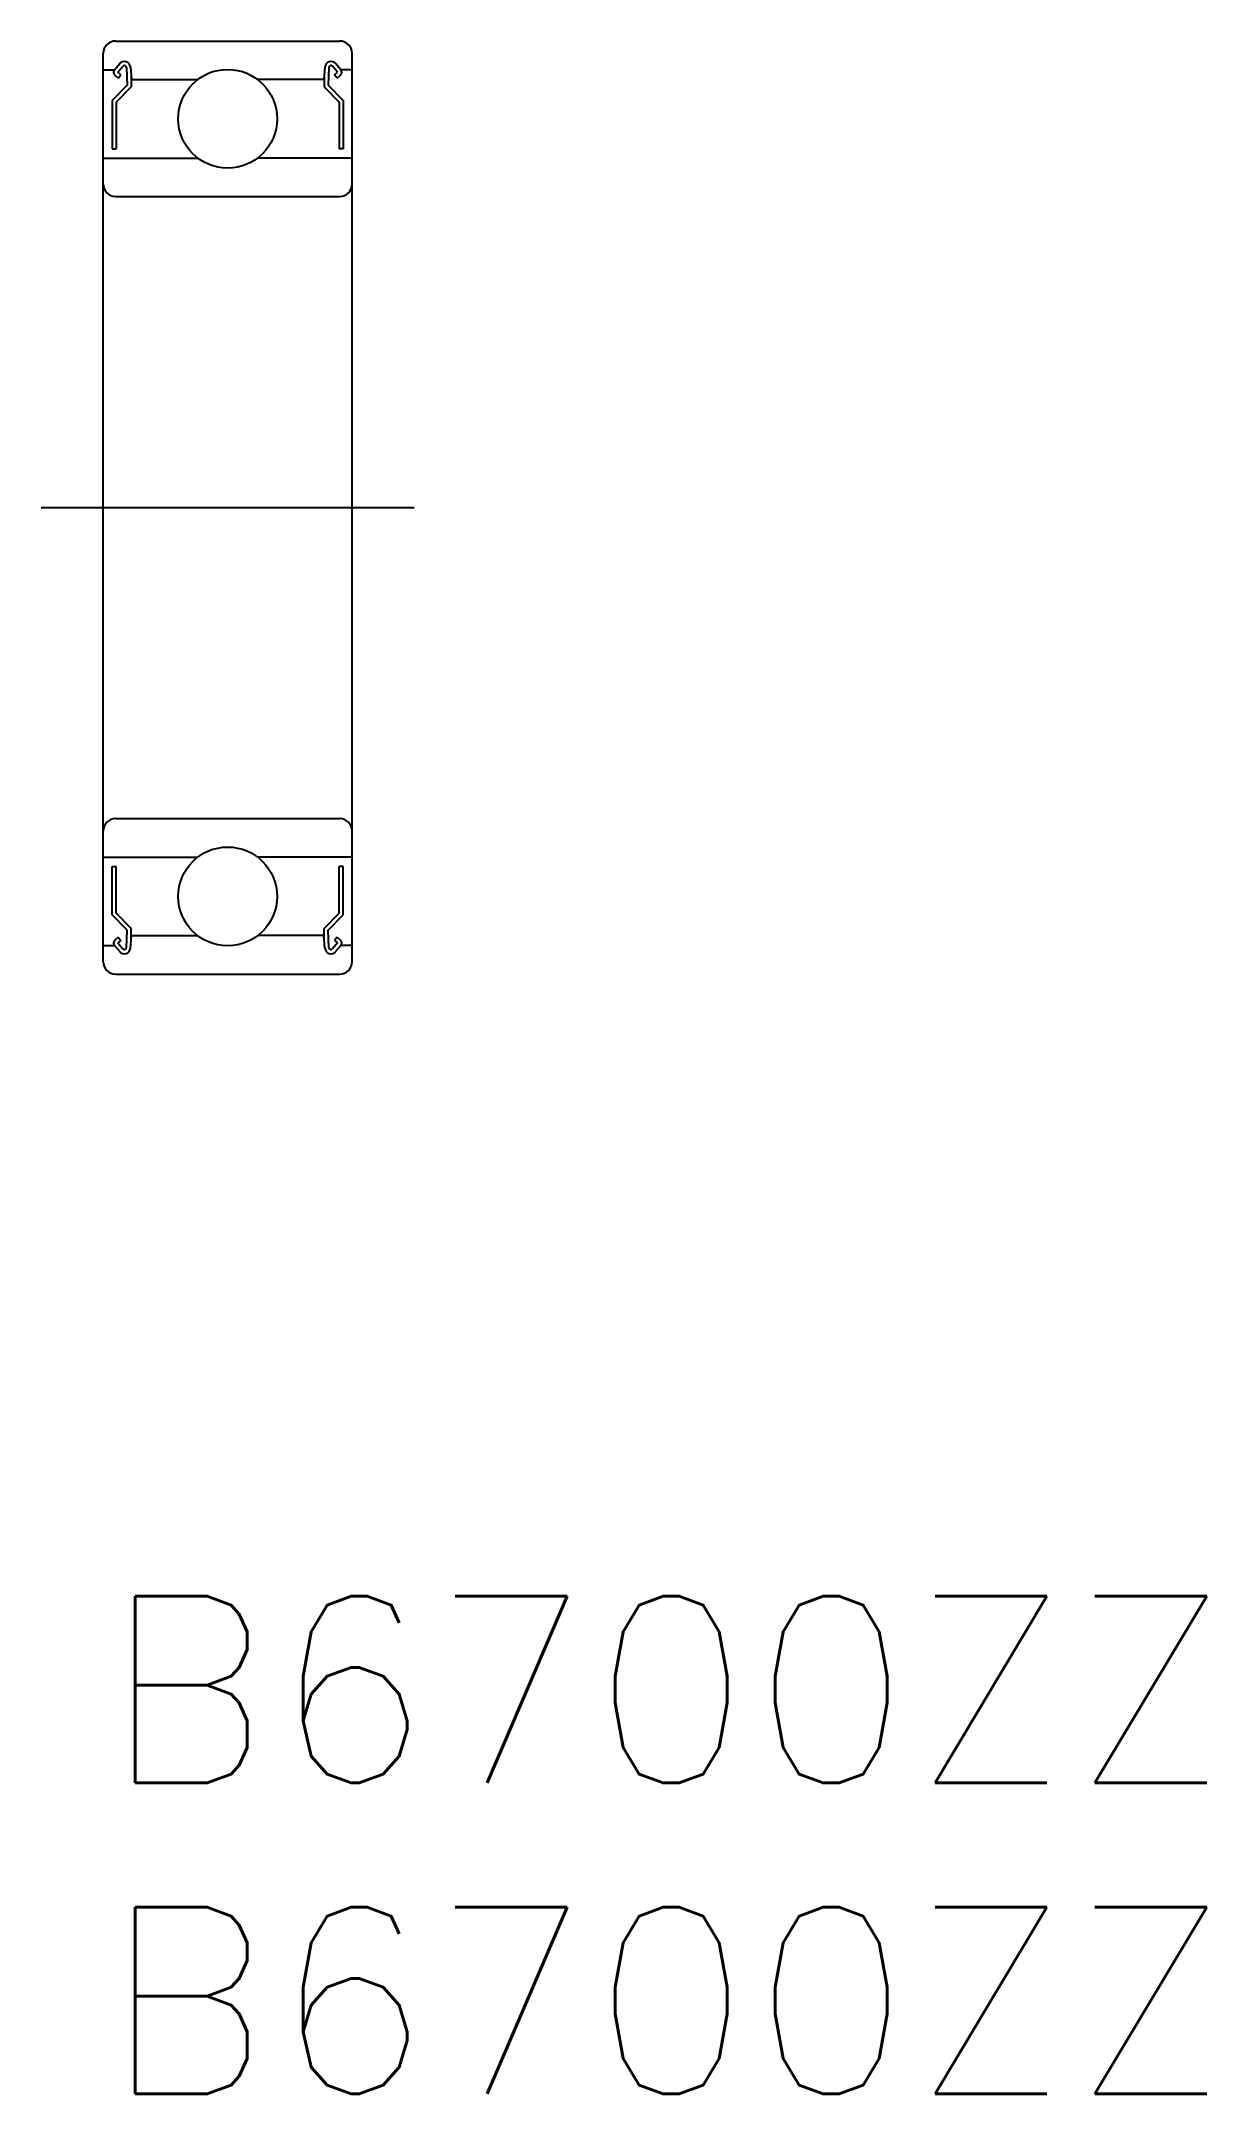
# Model space of a CAD drawing. Extents: x -1 to 17.7, y -8 to 25.
import ezdxf

# ---------------------------------------------------------------- set-up
doc = ezdxf.new("R2010")
doc.units = 0
doc.header["$LTSCALE"] = 0.5
doc.linetypes.add('CENTER', pattern=[50.8, 31.75, -6.35, 6.35, -6.35])
for name, color, linetype in [('MSM_CENTER', 1, 'CENTER'), ('MSM_CONTINUOUS', 7, 'CONTINUOUS'), ('MSM_PART_NUMBER', 7, 'CONTINUOUS')]:
    doc.layers.add(name, color=color, linetype=linetype)
doc.styles.get("Standard").update_dxf_attribs({"font": 'txt.shx', "height": 3, "bigfont": 'bigfont.shx'})

# ---------------------------------------------------------------- blocks, each defined once
blk = doc.blocks.new('*U4')
at = {"layer": 'MSM_PART_NUMBER'}
blk.add_text('B6700ZZ', height=3, dxfattribs=at).set_placement((0, -3))
blk = doc.blocks.new('*U5')
at = {"layer": 'MSM_PART_NUMBER'}
blk.add_text('B6700ZZ', height=3, dxfattribs=at).set_placement((0, -8))

msp = doc.modelspace()

# ---------------------------------------------------------------- linework, layer by layer
at = {"layer": 'MSM_CENTER'}
msp.add_line((-1, 17.5), (5, 17.5), dxfattribs=at)
at = {"layer": 'MSM_CONTINUOUS'}
for p, q in [((0, 10.2), (0, 24.8)), ((0.2, 25), (3.8, 25)), ((4, 10.2), (4, 24.8)), ((0, 24.54), (0.182, 24.54)), ((0.182, 24.54), (0.264, 24.637)), ((0.24, 24.406), (0.19, 24.448)), ((0.232, 24.498), (0.314, 24.595)), ((0.282, 24.456), (0.232, 24.498)), ((0.24, 24.406), (0.282, 24.456)), ((0.371, 24.576), (0.385, 24.29)), ((0.436, 24.583), (0.453, 24.38)), ((3.564, 24.583), (3.547, 24.38)), ((3.629, 24.576), (3.615, 24.29)), ((3.768, 24.498), (3.686, 24.595)), ((3.718, 24.456), (3.768, 24.498)), ((3.76, 24.406), (3.718, 24.456)), ((3.818, 24.54), (3.736, 24.637)), ((3.76, 24.406), (3.81, 24.448)), ((4, 24.54), (3.818, 24.54)), ((0.385, 24.29), (0.141, 24.046)), ((0.45, 24.263), (0.206, 24.019)), ((0.45, 24.416), (0.45, 24.263)), ((0.453, 24.38), (1.517, 24.38)), ((3.547, 24.38), (2.483, 24.38)), ((3.55, 24.416), (3.55, 24.263)), ((3.55, 24.263), (3.794, 24.019)), ((3.615, 24.29), (3.859, 24.046)), ((0.141, 24.046), (0.141, 23.27)), ((0.206, 24.019), (0.206, 23.27)), ((3.794, 24.019), (3.794, 23.27)), ((3.859, 24.046), (3.859, 23.27)), ((0, 23.12), (1.517, 23.12)), ((0.141, 23.27), (0.206, 23.27)), ((4, 23.12), (2.483, 23.12)), ((3.859, 23.27), (3.794, 23.27)), ((0.2, 22.5), (3.8, 22.5)), ((0.2, 12.5), (3.8, 12.5)), ((0, 11.88), (1.517, 11.88)), ((4, 11.88), (2.483, 11.88)), ((0.141, 10.954), (0.141, 11.73)), ((0.141, 11.73), (0.206, 11.73)), ((0.206, 10.981), (0.206, 11.73)), ((3.794, 10.981), (3.794, 11.73)), ((3.859, 11.73), (3.794, 11.73)), ((3.859, 10.954), (3.859, 11.73)), ((0.385, 10.71), (0.141, 10.954)), ((0.45, 10.737), (0.206, 10.981)), ((3.55, 10.737), (3.794, 10.981)), ((3.615, 10.71), (3.859, 10.954)), ((0.24, 10.594), (0.19, 10.552)), ((0.24, 10.594), (0.282, 10.544)), ((0.371, 10.424), (0.385, 10.71)), ((0.436, 10.417), (0.453, 10.62)), ((0.45, 10.584), (0.45, 10.737)), ((0.453, 10.62), (1.517, 10.62)), ((3.547, 10.62), (2.483, 10.62)), ((3.564, 10.417), (3.547, 10.62)), ((3.55, 10.584), (3.55, 10.737)), ((3.629, 10.424), (3.615, 10.71)), ((3.76, 10.594), (3.718, 10.544)), ((3.76, 10.594), (3.81, 10.552)), ((0, 10.46), (0.182, 10.46)), ((0.182, 10.46), (0.264, 10.363)), ((0.282, 10.544), (0.232, 10.502)), ((0.232, 10.502), (0.314, 10.405)), ((3.768, 10.502), (3.686, 10.405)), ((3.718, 10.544), (3.768, 10.502)), ((3.818, 10.46), (3.736, 10.363)), ((4, 10.46), (3.818, 10.46)), ((0.2, 10), (3.8, 10))]:
    msp.add_line(p, q, dxfattribs=at)
for centre in [(2, 23.75), (2, 11.25)]:
    msp.add_circle(centre, 0.794, dxfattribs=at)
for centre, radius, start, end in [((0.2, 24.8), 0.2, 90, 180), ((3.8, 24.8), 0.2, 0, 90), ((0.232, 24.498), 0.0651, 140.0002, 230.0848), ((0.338, 24.574), 0.0977, 4.9968, 140.0002), ((0.339, 24.574), 0.0326, 2.8198, 140.0033), ((3.662, 24.574), 0.0977, 39.9998, 175.0032), ((3.661, 24.574), 0.0326, 39.9967, 177.1802), ((3.768, 24.498), 0.0651, 309.9152, 39.9998), ((0.2, 22.7), 0.2, 180, 270), ((3.8, 22.7), 0.2, 270, 0), ((0.2, 12.3), 0.2, 90, 180), ((3.8, 12.3), 0.2, 0, 90), ((0.232, 10.502), 0.0651, 129.9152, 219.9998), ((0.338, 10.426), 0.0977, 219.9998, 355.0032), ((0.339, 10.426), 0.0326, 219.9967, 357.1802), ((3.662, 10.426), 0.0977, 184.9968, 320.0002), ((3.661, 10.426), 0.0326, 182.8198, 320.0033), ((3.768, 10.502), 0.0651, 320.0002, 50.0848), ((0.2, 10.2), 0.2, 180, 270), ((3.8, 10.2), 0.2, 270, 0)]:
    msp.add_arc(centre, radius, start, end, dxfattribs=at)

# ---------------------------------------------------------------- block references
for name in ['*U4', '*U5']:
    msp.add_blockref(name, (0, 0), dxfattribs=at)

doc.saveas('drawing.dxf')
